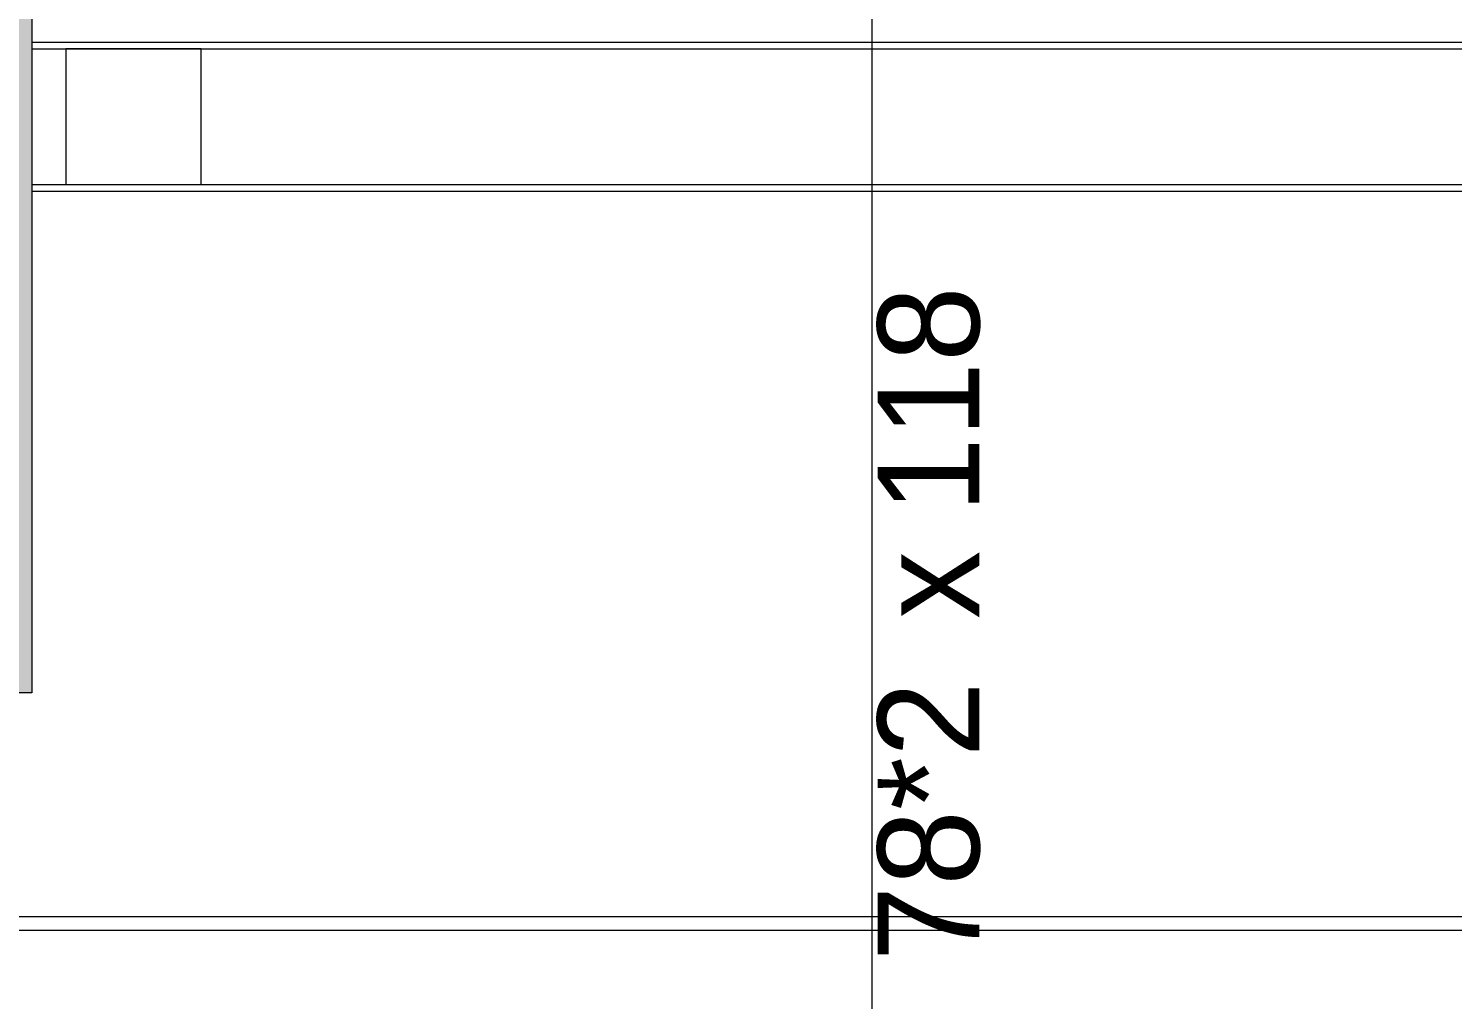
# Model space of a CAD drawing. Header units: metres. Extents: x -4 to 206, y -18 to 45.
# Drawn here: x 42.963 to 44.013, y -11.81 to -11.094 of the extents above; entities that cross this region are included whole.
import ezdxf

# ---------------------------------------------------------------- set-up
doc = ezdxf.new("R2010")
doc.units = ezdxf.units.M
doc.header["$MEASUREMENT"] = 0
doc.linetypes.add('Achse', pattern=[0.004, 0.002, -0.001, 0, -0.001])
for name, color, linetype in [('3._DD PP STG2_4_210 Decke', 7, 'Continuous'), ('3._DD PP STG2_4_220 Bodenaufbau - Außen_ Gefälle', 7, 'Continuous'), ('3._DD PP STG2_4_325 Dachfenster', 7, 'Continuous'), ('3._DD PP STG2_4_330 Dachaufbau', 7, 'Continuous'), ('3._DD PP STG2_4_611 Entwässerung', 7, 'Continuous')]:
    doc.layers.add(name, color=color, linetype=linetype)
doc.styles.add('ERSTELLTER_STIL_2', font='')
doc.styles.get('ERSTELLTER_STIL_2').set_extended_font_data('Eurostile')

msp = doc.modelspace()

# ---------------------------------------------------------------- hatches: boundary and pattern name
at = {"layer": '3._DD PP STG2_4_330 Dachaufbau', "linetype": 'Continuous', "lineweight": 0, "true_color": 0x000000}
msp.add_hatch(color=18, dxfattribs=at).paths.add_polyline_path([(42.965, -10.0687), (37.465, -10.0687), (37.465, -11.5837), (38.2499, -11.5837), (38.2499, -10.622), (39.1919, -10.622), (39.1919, -11.5837), (40.5499, -11.5837), (40.5499, -10.622), (41.4919, -10.622), (41.4919, -11.5837), (42.965, -11.5837)])

# ---------------------------------------------------------------- linework, layer by layer
at = {"layer": '3._DD PP STG2_4_210 Decke', "color": 7, "linetype": 'Continuous', "lineweight": 13, "ltscale": 1000, "true_color": 0xf4f4f4, "flags": 128}
msp.add_lwpolyline([(33.7568, -11.4636), (33.759, -13.2537), (37.385, -13.2537), (37.385, -12.6087), (42.5891, -12.6087), (42.885, -12.5662), (42.885, -11.7587), (48.205, -11.7587), (48.205, -11.1337), (51.7609, -11.1337), (51.7654, -10.0637), (45.765, -10.0637), (45.765, -10.9637), (42.915, -10.9637), (42.915, -11.4636)], close=True, dxfattribs=at)
at = {"layer": '3._DD PP STG2_4_220 Bodenaufbau - Außen_ Gefälle', "color": 7, "linetype": 'Continuous', "lineweight": 13, "ltscale": 1000, "true_color": 0xf4f4f4, "flags": 128}
msp.add_lwpolyline([(33.759, -13.2437), (37.145, -13.2437), (37.145, -12.5987), (39.935, -12.5987), (42.389, -12.5987), (42.875, -12.5289), (42.875, -11.7487), (45.815, -11.7487), (48.195, -11.7487), (48.195, -11.1237), (51.7609, -11.1237), (51.7654, -10.0637), (45.765, -10.0637), (45.765, -10.9637), (42.915, -10.9637), (42.915, -11.4636), (33.7568, -11.4636)], close=True, dxfattribs=at)
at = {"layer": '3._DD PP STG2_4_325 Dachfenster', "color": 7, "linetype": 'Continuous', "lineweight": 13, "ltscale": 1000}
msp.add_line((43.585, -11.894), (43.585, -9.822), dxfattribs=at)
at = {"layer": '3._DD PP STG2_4_330 Dachaufbau', "color": 7, "linetype": 'Continuous', "lineweight": 18, "ltscale": 1000, "flags": 128}
for points in [[(42.965, -10.0687), (42.965, -11.5837)], [(42.965, -11.5837), (41.4919, -11.5837)]]:
    msp.add_lwpolyline(points, dxfattribs=at)
at = {"layer": '3._DD PP STG2_4_611 Entwässerung', "color": 14, "linetype": 'Continuous', "lineweight": 13, "ltscale": 1000, "true_color": 0xa80000}
msp.add_line((42.965, -11.1037), (45.815, -11.1037), dxfattribs=at)
at = {"layer": '3._DD PP STG2_4_611 Entwässerung', "color": 171, "linetype": 'Continuous', "lineweight": 13, "ltscale": 1000, "true_color": 0x6c6cff, "flags": 128}
for points in [[(42.965, -11.1037), (42.965, -11.1087)], [(42.965, -11.1037), (45.815, -11.1037)], [(42.965, -11.1087), (42.965, -11.2087)], [(42.965, -11.1087), (45.815, -11.1087)], [(42.965, -11.2087), (42.965, -11.2137)], [(42.965, -11.2087), (45.815, -11.2087)], [(42.965, -11.2137), (45.815, -11.2137)]]:
    msp.add_lwpolyline(points, dxfattribs=at)
at = {"layer": '3._DD PP STG2_4_611 Entwässerung', "color": 171, "linetype": 'Achse', "lineweight": 13, "ltscale": 1000, "true_color": 0x6c6cff, "flags": 128}
msp.add_lwpolyline([(42.99, -11.2087), (43.09, -11.2087), (43.09, -11.1087), (42.99, -11.1087)], close=True, dxfattribs=at)

# ---------------------------------------------------------------- texts
at = {"layer": '3._DD PP STG2_4_325 Dachfenster', "color": 7, "linetype": 'Continuous', "lineweight": 13, "insert": (43.6858, -11.7818), "char_height": 0.075, "attachment_point": 7, "rotation": 90, "style": 'ERSTELLTER_STIL_2'}
msp.add_mtext('\\A1;{\\pql;\\pt0;\\fEurostile|b0|i0|c0|p0;\\W1.000000;78*2\\fEurostile|b0|i0|c0|p0;\\W1.000000;\\A1{\\H.66x;\\S^  ;}\\fEurostile|b0|i0|c0|p0;\\W1.000000; x 118\\fEurostile|b0|i0|c0|p0;\\W1.000000;\\A1{\\H.66x;\\S^  ;}}', dxfattribs=at)

doc.saveas('drawing.dxf')
